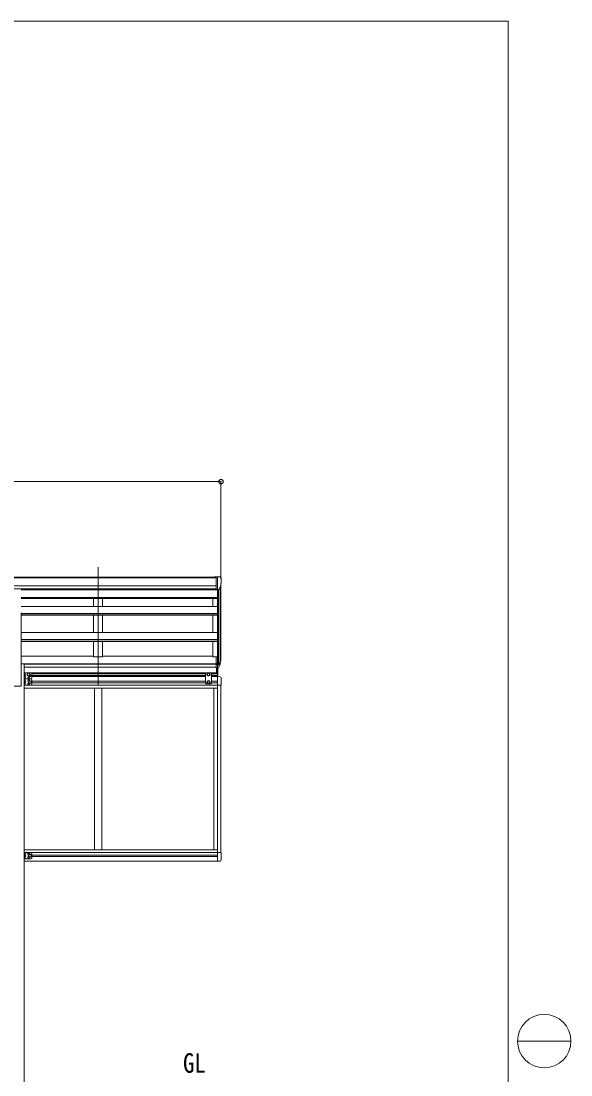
# Model space of a CAD drawing. Units: millimetres at full size, sheet at 1:25; details may follow other scales. Extents: x -6988 to 7066, y -4877 to 4823.
# Drawn here: x 3977 to 7066, y -1092 to 4823 of the extents above; entities that cross this region are included whole.
import ezdxf
from ezdxf.enums import TextEntityAlignment as Align

# ---------------------------------------------------------------- set-up
doc = ezdxf.new("R2010")
doc.units = ezdxf.units.MM
doc.header["$LTSCALE"] = 25
doc.header["$PDMODE"] = 32
doc.header["$PDSIZE"] = 25
for name, color, linetype, lineweight in [('0-0_0', 7, 'Continuous', 9), ('0-1_本体', 4, 'Continuous', 9), ('0-2_部品', 7, 'Continuous', 9), ('0-8_PARTS2', 2, 'Continuous', 9), ('0-A_寸法', 6, 'Continuous', 9), ('1-1_GLASS', 4, 'Continuous', 9), ('1-2_GLASS_SEAL', 7, 'Continuous', 9), ('F-0_240', 7, 'Continuous', 9)]:
    doc.layers.add(name, color=color, linetype=linetype, lineweight=lineweight)
doc.styles.add('ＭＳ ゴシック', font='')
doc.styles.get('ＭＳ ゴシック').set_extended_font_data('MS Gothic')

msp = doc.modelspace()

# ---------------------------------------------------------------- linework, layer by layer
at = {"layer": '0-1_本体'}
for p, q in [((-273.37, 1702.42), (5073.63, 1702.42)), ((-273.37, 1697.07), (5073.63, 1697.07)), ((5100.13, 1250.3), (5100.13, 1665.67)), ((-273.37, 1653.54), (5073.63, 1653.54)), ((-273.37, 1635.87), (5073.63, 1635.87)), ((3977.63, 1633.38), (5073.63, 1633.38)), ((3977.63, 1630.35), (5080.13, 1630.35)), ((4385.13, 1630.35), (4385.13, 1633.38)), ((4435.13, 1630.35), (4435.13, 1633.38)), ((5055.13, 1633.5), (5055.13, 1630.35)), ((5080.13, 1631.04), (5080.13, 1254.73)), ((5086.13, 1631.51), (5086.13, 1210.3)), ((5095.85, 1646.87), (5095.85, 1228.3)), ((3977.63, 1586.87), (5080.13, 1586.87)), ((3977.63, 1582.79), (5080.13, 1582.79)), ((4385.13, 1537.64), (4385.13, 1582.79)), ((4435.13, 1537.64), (4435.13, 1582.79)), ((5055.13, 1582.76), (5055.13, 1537.77)), ((3977.63, 1537.64), (5080.13, 1537.64)), ((3977.63, 1089.44), (3977.63, 1502.08)), ((3977.63, 1496.9), (5080.13, 1496.9)), ((3977.63, 1495.41), (5080.13, 1495.41)), ((3977.63, 1488.62), (5080.13, 1488.62)), ((4385.13, 1390.33), (4385.13, 1488.62)), ((4435.13, 1390.33), (4435.13, 1488.62)), ((5055.13, 1488.59), (5055.13, 1390.33)), ((3977.63, 1390.33), (5080.13, 1390.33)), ((3977.63, 1351.12), (5080.13, 1351.12)), ((3977.63, 1349.64), (5080.13, 1349.64)), ((3977.63, 1339.98), (5080.13, 1339.98)), ((4385.13, 1339.98), (4385.13, 1253.91)), ((4435.13, 1339.98), (4435.13, 1253.91)), ((5055.13, 1340.07), (5055.13, 1253.91)), ((4385.13, 1258.71), (3977.63, 1258.71)), ((4385.13, 1253.91), (4435.13, 1253.91)), ((5055.13, 1258.71), (4435.13, 1258.71)), ((5073.63, 1253.91), (5055.13, 1253.91)), ((5073.63, 1213.02), (3995.33, 1213.02)), ((5073.63, 1195.84), (3995.33, 1195.84)), ((5073.63, 1214.4), (3995.46, 1214.4)), ((3922.63, 1089.44), (3977.63, 1089.44))]:
    msp.add_line(p, q, dxfattribs=at)
msp.add_lwpolyline([(3977.63, 1215.82), (3995.33, 1215.82), (3995.33, -1660.56)], dxfattribs=at)
at = {"layer": '0-2_部品'}
for p, q in [((5073.23, 1704.02), (5063.23, 1703.93)), ((5063.23, 1702.42), (5063.23, 1703.93)), ((5073.23, 1632.04), (5073.23, 1704.02)), ((5091.73, 1704.02), (5073.23, 1704.02)), ((5079.73, 1631.04), (5079.73, 1704.02)), ((5091.73, 1704.02), (5094.06, 1703.88)), ((5094.82, 1703.45), (5098.89, 1697.65)), ((5101.73, 1694.65), (5101.73, 1694.02)), ((5073.23, 1632.04), (5079.73, 1632.04)), ((5079.73, 1631.04), (5084.94, 1631.36)), ((5087.36, 1632.85), (5096.63, 1648.92)), ((5073.23, 1254.73), (5073.23, 1193.67)), ((5073.23, 1254.73), (5079.73, 1254.73)), ((5079.73, 1254.73), (5079.73, 1192.85)), ((5073.23, 1216.42), (5079.73, 1216.42)), ((5073.23, 1211.02), (5079.73, 1211.02)), ((5073.23, 1193.67), (5079.73, 1193.67)), ((5079.73, 1210.02), (5084.87, 1210.02)), ((5079.73, 1208.02), (5084.58, 1208.02)), ((5079.73, 1192.85), (5084.58, 1192.85)), ((5086.16, 1210.77), (5095.92, 1229.19)), ((5097.34, 1228.69), (5087.17, 1209.52)), ((5094.75, 1211.84), (5087.17, 1194.35))]:
    msp.add_line(p, q, dxfattribs=at)
for centre, radius, start, end in [((5094, 1702.88), 1, 35, 86.5), ((4899.73, 1694.02), 202, 347.09739, 0), ((5098.73, 1694.65), 3, 0, 87), ((5084.76, 1634.35), 3, 273.5, 330), ((5011.78, 1255.14), 88.05, 342.78929, 2.77608), ((5011.07, 1250.86), 89.07, 345.58812, 5.50424), ((5084.58, 1211.02), 3, 270, 330), ((5084.58, 1195.85), 3, 270, 330), ((5084.87, 1211.52), 1.5, 270, 330), ((4966.51, 1247.92), 133.22, 344.28698, 356.72013)]:
    msp.add_arc(centre, radius, start, end, dxfattribs=at)
at = {"layer": '0-8_PARTS2'}
msp.add_line((4410.13, 1095.64), (4410.13, 1758.17), dxfattribs=at)
at = {"layer": '0-A_寸法'}
for p, q in [((-299.87, 2237.8), (5100.13, 2237.8)), ((5100.13, 2237.8), (5100.13, 1692.17))]:
    msp.add_line(p, q, dxfattribs=at)
msp.add_point((5100.13, 2237.8), dxfattribs=at)
at = {"layer": '1-1_GLASS'}
for p, q in [((4035.12, 1164.33), (5012.63, 1164.33)), ((4037.11, 1160.83), (5012.63, 1160.83)), ((4037.13, 1151.83), (5012.63, 1151.83)), ((4037.13, 1148.33), (5012.63, 1148.33)), ((5012.63, 1143.33), (4037.13, 1143.33)), ((5044.63, 1164.33), (5080.13, 1164.33)), ((5047.63, 1160.83), (5080.13, 1160.83)), ((5047.63, 1151.83), (5080.13, 1151.83)), ((5047.63, 1148.33), (5080.13, 1148.33)), ((5080.13, 1143.33), (5047.63, 1143.33)), ((5080.13, 1143.83), (5080.13, 106.83)), ((3922.63, 1089.44), (3977.63, 1089.44)), ((5080.13, 1094.83), (3995.33, 1094.83)), ((3995.33, 1078.83), (5080.13, 1078.83)), ((4037.13, 1117.33), (5012.63, 1117.33)), ((4037.13, 1108.33), (5012.63, 1108.33)), ((4390.13, 1079.33), (4390.13, 171.83)), ((4430.13, 1079.33), (4430.13, 171.83)), ((5047.63, 1117.33), (5080.13, 1117.33)), ((5047.63, 1108.33), (5080.13, 1108.33)), ((5060.13, 1079.33), (5060.13, 171.83)), ((5060.13, 1078.83), (5060.13, 171.83)), ((5100.13, 1095.33), (5100.13, 156.02)), ((3995.33, 171.83), (5080.13, 171.83)), ((3995.33, 155.83), (5080.13, 155.83)), ((4037.13, 142.33), (5080.13, 142.33)), ((4037.13, 133.33), (5080.13, 133.33)), ((5080.13, 171.83), (5080.13, 155.83)), ((3995.33, 107.33), (5080.13, 107.33))]:
    msp.add_line(p, q, dxfattribs=at)
at = {"layer": '1-2_GLASS_SEAL'}
for p, q in [((5074.63, 1164.33), (5074.63, 1193.67)), ((5080.13, 1193.67), (5080.13, 1143.82)), ((5081.63, 1143.82), (5081.63, 1192.85)), ((3995.33, 1165.33), (3995.33, 1130.33)), ((4032.33, 1165.33), (3995.33, 1165.33)), ((4032.33, 1130.33), (3995.33, 1130.33)), ((3997.83, 1165.33), (3997.83, 1130.33)), ((3998.33, 1152.83), (3997.83, 1152.92)), ((3997.83, 1147.83), (4004.83, 1147.83)), ((3998.33, 1134.83), (3997.83, 1134.92)), ((3997.83, 1130.33), (3997.83, 1095.33)), ((3998.33, 1160.83), (3999.13, 1160.69)), ((3998.33, 1152.83), (3999.13, 1152.97)), ((3998.33, 1142.83), (3999.13, 1142.69)), ((3998.33, 1134.83), (3999.13, 1134.97)), ((3998.33, 1125.83), (3999.13, 1125.69)), ((4037.33, 1160.33), (4037.33, 1135.33)), ((4037.33, 1125.33), (4037.33, 1100.33)), ((5016.63, 1165.33), (5012.63, 1161.33)), ((5012.63, 1161.33), (5012.63, 1107.83)), ((5043.63, 1165.33), (5016.63, 1165.33)), ((5043.63, 1165.33), (5047.63, 1161.33)), ((5047.63, 1107.83), (5047.63, 1161.33)), ((5080.13, 1143.83), (5095.42, 1143.03)), ((5100.63, 1137.53), (5100.63, 1094.63)), ((4032.33, 1095.33), (3995.33, 1095.33)), ((3998.33, 1117.83), (3997.83, 1117.92)), ((3997.83, 1112.83), (4004.83, 1112.83)), ((3998.33, 1099.83), (3997.83, 1099.92)), ((3998.33, 1117.83), (3999.13, 1117.97)), ((3998.33, 1107.83), (3999.13, 1107.69)), ((3998.33, 1099.83), (3999.13, 1099.97)), ((5016.63, 1103.83), (5012.63, 1107.83)), ((5043.63, 1103.83), (5016.63, 1103.83)), ((5030.13, 1120.33), (5023.63, 1116.58)), ((5023.63, 1116.58), (5023.63, 1109.07)), ((5023.63, 1109.07), (5030.13, 1105.32)), ((5036.63, 1116.58), (5030.13, 1120.33)), ((5030.13, 1105.32), (5036.63, 1109.07)), ((5036.63, 1109.07), (5036.63, 1116.58)), ((5043.63, 1103.83), (5047.63, 1107.83)), ((5080.13, 1094.63), (5100.63, 1094.63)), ((3995.33, 155.33), (3995.33, 120.33)), ((4032.33, 155.33), (3995.33, 155.33)), ((4032.33, 120.33), (3995.33, 120.33)), ((3997.83, 155.33), (3997.83, 120.33)), ((3998.33, 142.83), (3997.83, 142.92)), ((3997.83, 137.83), (4004.83, 137.83)), ((3998.33, 124.83), (3997.83, 124.92)), ((3998.33, 150.83), (3999.13, 150.69)), ((3998.33, 142.83), (3999.13, 142.97)), ((3998.33, 132.83), (3999.13, 132.69)), ((3998.33, 124.83), (3999.13, 124.97)), ((4037.33, 150.33), (4037.33, 125.33)), ((5080.13, 156.02), (5100.63, 156.02)), ((5100.63, 113.12), (5100.63, 156.02)), ((5080.13, 106.82), (5095.42, 107.62))]:
    msp.add_line(p, q, dxfattribs=at)
for points in [[(4032.33, 1130.33), (3995.33, 1130.33), (3995.33, 1095.33)], [(3997.45, 1156.83), (3998.08, 1158.01), (4000.31, 1159.13)], [(3997.45, 1156.83), (3998.08, 1155.64), (4000.31, 1154.53)], [(3997.45, 1138.83), (3998.08, 1140.01), (4000.31, 1141.13)], [(3997.45, 1138.83), (3998.08, 1137.64), (4000.31, 1136.53)], [(3997.45, 1121.83), (3998.08, 1123.01), (4000.31, 1124.13)], [(3998.33, 1152.83), (3998.33, 1160.83), (3997.83, 1160.74), (3997.83, 1152.92)], [(3997.83, 1152.83), (4004.83, 1147.83), (3997.83, 1142.83)], [(3998.33, 1134.83), (3998.33, 1142.83), (3997.83, 1142.74), (3997.83, 1134.92)], [(3998.33, 1117.83), (3998.33, 1125.83), (3997.83, 1125.74), (3997.83, 1117.92)], [(5023.63, 1160.08), (5030.13, 1163.83), (5036.63, 1160.08)], [(5036.63, 1160.08), (5036.63, 1152.57), (5030.13, 1148.82), (5023.63, 1152.57), (5023.63, 1160.08)], [(3997.45, 1121.83), (3998.08, 1120.64), (4000.31, 1119.53)], [(3997.45, 1103.83), (3998.08, 1105.01), (4000.31, 1106.13)], [(3997.45, 1103.83), (3998.08, 1102.64), (4000.31, 1101.53)], [(3997.83, 1117.83), (4004.83, 1112.83), (3997.83, 1107.83)], [(3998.33, 1099.83), (3998.33, 1107.83), (3997.83, 1107.74), (3997.83, 1099.92)], [(3997.45, 146.83), (3998.08, 148.01), (4000.31, 149.13)], [(3997.45, 146.83), (3998.08, 145.64), (4000.31, 144.53)], [(3997.45, 128.83), (3998.08, 130.01), (4000.31, 131.13)], [(3997.45, 128.83), (3998.08, 127.64), (4000.31, 126.53)], [(3998.33, 142.83), (3998.33, 150.83), (3997.83, 150.74), (3997.83, 142.92)], [(3997.83, 142.83), (4004.83, 137.83), (3997.83, 132.83)], [(3998.33, 124.83), (3998.33, 132.83), (3997.83, 132.74), (3997.83, 124.92)]]:
    msp.add_lwpolyline(points, dxfattribs=at)
for points in [[(4020.33, 1148.82), (4013.83, 1152.57), (4013.83, 1160.08), (4020.33, 1163.83), (4026.83, 1160.08), (4026.83, 1152.57)], [(4027.33, 1105.32), (4020.83, 1109.07), (4020.83, 1116.58), (4027.33, 1120.33), (4033.83, 1116.58), (4033.83, 1109.07)], [(4027.33, 130.32), (4020.83, 134.07), (4020.83, 141.58), (4027.33, 145.33), (4033.83, 141.58), (4033.83, 134.07)]]:
    msp.add_lwpolyline(points, close=True, dxfattribs=at)
for centre, radius in [((4020.33, 1156.33), 8.5), ((4020.33, 1156.33), 7.5), ((4020.33, 1156.33), 6.5), ((4020.33, 1139.33), 4.25), ((5030.13, 1156.33), 8.5), ((5030.13, 1156.33), 7.5), ((5030.13, 1156.33), 6.5), ((4027.33, 1112.83), 8.5), ((4027.33, 1112.83), 7.5), ((4027.33, 1112.83), 6.5), ((5030.13, 1112.83), 8.5), ((5030.13, 1112.83), 7.5), ((5030.13, 1112.83), 6.5), ((4027.33, 137.83), 8.5), ((4027.33, 137.83), 7.5), ((4027.33, 137.83), 6.5)]:
    msp.add_circle(centre, radius, dxfattribs=at)
for centre, radius, start, end in [((3998.98, 1159.8), 0.9, 32.05588, 80), ((3998.98, 1153.86), 0.9, 280, 327.94412), ((3998.98, 1141.8), 0.9, 32.05588, 80), ((3998.98, 1135.86), 0.9, 280, 327.94412), ((3998.98, 1124.8), 0.9, 32.05588, 80), ((3994.23, 1156.83), 6.5, 327.94412, 32.05588), ((3994.23, 1138.83), 6.5, 327.94412, 32.05588), ((3994.23, 1121.83), 6.5, 327.94412, 32.05588), ((4020.33, 1121.33), 4.25, 353.70569, 265.23923), ((4027.33, 1147.83), 4.25, 173.70569, 85.23923), ((4032.33, 1160.33), 5, 0, 90), ((4032.33, 1135.33), 5, 270, 0), ((4032.33, 1125.33), 5, 0, 90), ((5095.13, 1137.53), 5.5, 0, 87), ((3998.98, 1118.86), 0.9, 280, 327.94412), ((3998.98, 1106.8), 0.9, 32.05588, 80), ((3998.98, 1100.86), 0.9, 280, 327.94412), ((3994.23, 1103.83), 6.5, 327.94412, 32.05588), ((4020.33, 1104.33), 4.25, 94.76077, 6.29431), ((4032.33, 1100.33), 5, 270, 0), ((3998.98, 149.8), 0.9, 32.05588, 80), ((3998.98, 143.86), 0.9, 280, 327.94412), ((3998.98, 131.8), 0.9, 32.05588, 80), ((3998.98, 125.86), 0.9, 280, 327.94412), ((3994.23, 146.83), 6.5, 327.94412, 32.05588), ((3994.23, 128.83), 6.5, 327.94412, 32.05588), ((4020.33, 146.33), 4.25, 353.70569, 265.23923), ((4020.33, 129.33), 4.25, 94.76077, 6.29431), ((4032.33, 150.33), 5, 0, 90), ((4032.33, 125.33), 5, 270, 0), ((5095.13, 113.12), 5.5, 273, 0)]:
    msp.add_arc(centre, radius, start, end, dxfattribs=at)
at = {"layer": 'F-0_240', "color": 5}
for p, q in [((-6987.88, 4822.79), (6712.12, 4822.79)), ((6712.12, 4822.79), (6712.12, -4877.21))]:
    msp.add_line(p, q, dxfattribs=at)
at = {"layer": 'F-0_240', "color": 4}
msp.add_line((6765.55, -902.21), (7065.55, -902.21), dxfattribs=at)
msp.add_circle((6915.55, -902.21), 150, dxfattribs=at)

# ---------------------------------------------------------------- texts
at = {"layer": '0-0_0', "style": 'ＭＳ ゴシック', "width": 0.85}
msp.add_text('GL', height=110, dxfattribs=at).set_placement((4887.09, -1113), align=Align.BOTTOM_LEFT)

doc.saveas('drawing.dxf')
